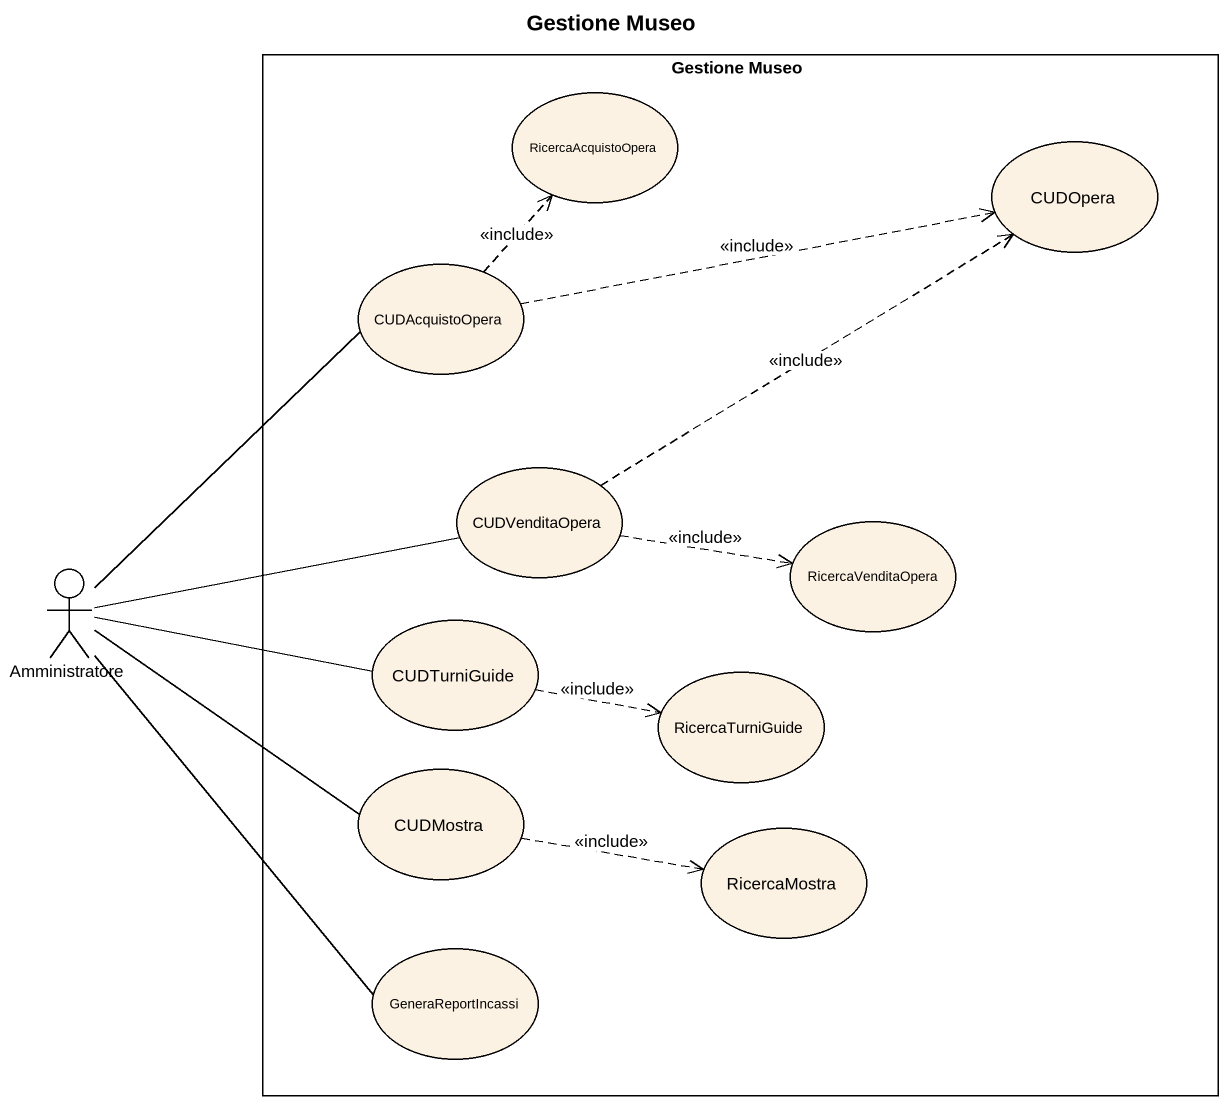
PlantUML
@startuml
title Gestione Museo
rectangle "Gestione Museo" as Gestione_Museo {
  usecase RicercaAcquistoOpera
  usecase CUDOpera
  usecase CUDAcquistoOpera
  usecase CUDVenditaOpera
  usecase RicercaVenditaOpera
  usecase CUDTurniGuide
  usecase RicercaTurniGuide
  usecase CUDMostra
  usecase RicercaMostra
  usecase GeneraReportIncassi
}
actor Amministratore
CUDAcquistoOpera .up.> RicercaAcquistoOpera : <<include>>
CUDAcquistoOpera .right.> CUDOpera : <<include>>
CUDVenditaOpera .up.> CUDOpera : <<include>>
CUDVenditaOpera .right.> RicercaVenditaOpera : <<include>>
Amministratore -up- CUDAcquistoOpera
Amministratore -right- CUDVenditaOpera
Amministratore -right- CUDTurniGuide
Amministratore -right- CUDMostra
Amministratore -- GeneraReportIncassi
CUDTurniGuide .right.> RicercaTurniGuide : <<include>>
CUDMostra .right.> RicercaMostra : <<include>>
@enduml
